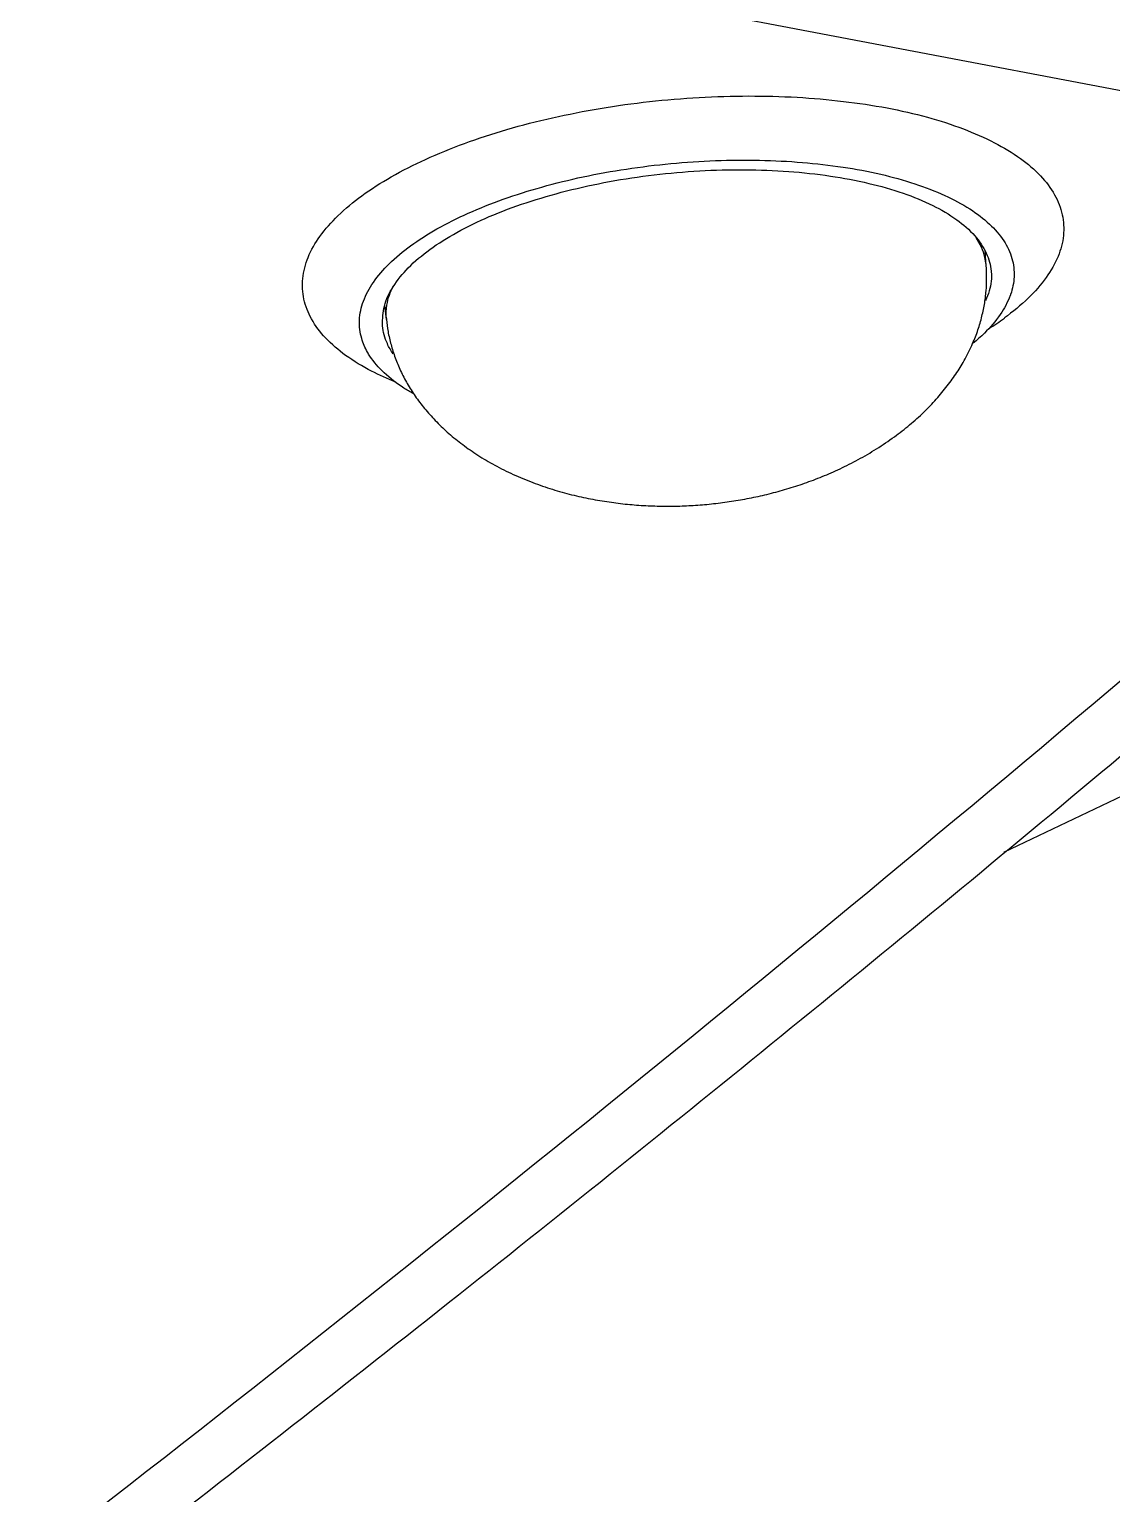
# Model space of a CAD drawing. Header units: millimetres. Extents: x -2947 to 97, y -3022 to 322.
# Drawn here: x -1474.87 to -1460.7, y -2136.18 to -2117.01 of the extents above; entities that cross this region are included whole.
import ezdxf

# ---------------------------------------------------------------- set-up
doc = ezdxf.new("R2010")
doc.units = ezdxf.units.MM
doc.layers.get('0').update_dxf_attribs({"linetype": 'CONTINUOUS'})

msp = doc.modelspace()

# ---------------------------------------------------------------- linework, layer by layer
at = {"color": 7}
for p, q in [((-1525.854, -2105.394), (-1455.179, -2118.836)), ((-1462.339, -2120.103), (-1462.352, -2119.918)), ((-1470.19, -2120.808), (-1470.211, -2120.619)), ((-1462.109, -2127.783), (-1456.375, -2125.058))]:
    msp.add_line(p, q, dxfattribs=at)
for centre, radius, start, end in [((-1464.318, -2120.268), 1.986, 4.7528, 5.1254), ((-1468.213, -2120.617), 1.986, 185.1259, 185.4985), ((-1464.359, -2117.688), 3.837, 302.4131, 306.0733)]:
    msp.add_arc(centre, radius, start, end, dxfattribs=at)
for points, start_tangent, end_tangent in [([(-1470.513, -2119.189), (-1470.128, -2118.942), (-1469.678, -2118.712), (-1469.17, -2118.504), (-1468.614, -2118.321), (-1468.017, -2118.168), (-1467.392, -2118.045), (-1466.748, -2117.955), (-1466.096, -2117.901), (-1465.448, -2117.882), (-1464.814, -2117.899), (-1464.207, -2117.952), (-1463.635, -2118.039), (-1463.108, -2118.16), (-1462.637, -2118.313), (-1462.228, -2118.494), (-1461.889, -2118.701), (-1461.626, -2118.929), (-1461.443, -2119.176), (-1461.343, -2119.437), (-1461.327, -2119.707), (-1461.397, -2119.982), (-1461.552, -2120.257), (-1461.787, -2120.528), (-1462.1, -2120.789)], (0.807753, 0.589522), (-0.807753, -0.589522)), ([(-1469.875, -2119.845), (-1469.529, -2119.623), (-1469.121, -2119.418), (-1468.66, -2119.234), (-1468.155, -2119.074), (-1467.614, -2118.941), (-1467.048, -2118.838), (-1466.467, -2118.767), (-1465.882, -2118.728), (-1465.304, -2118.723), (-1464.744, -2118.752), (-1464.212, -2118.813), (-1463.718, -2118.907), (-1463.272, -2119.032), (-1462.881, -2119.184), (-1462.553, -2119.361), (-1462.294, -2119.56), (-1462.109, -2119.777), (-1462.001, -2120.009), (-1461.973, -2120.25), (-1462.018, -2120.48)], (0.807753, 0.589522), (-0.326648, -0.945146)), ([(-1469.623, -2119.893), (-1469.267, -2119.668), (-1468.843, -2119.462), (-1468.362, -2119.28), (-1467.834, -2119.126), (-1467.271, -2119.003), (-1466.685, -2118.915), (-1466.089, -2118.862), (-1465.497, -2118.847), (-1464.923, -2118.87), (-1464.378, -2118.93), (-1463.875, -2119.026), (-1463.425, -2119.155), (-1463.038, -2119.315), (-1462.724, -2119.502), (-1462.488, -2119.713), (-1462.337, -2119.942), (-1462.274, -2120.176)], (0.807753, 0.589522), (0.089809, -0.995959)), ([(-1470.068, -2121.63), (-1470.385, -2121.485), (-1470.724, -2121.278), (-1470.987, -2121.049), (-1471.17, -2120.802), (-1471.27, -2120.542), (-1471.285, -2120.271), (-1471.215, -2119.996), (-1471.061, -2119.721), (-1470.826, -2119.451), (-1470.513, -2119.189)], (-0.926983, 0.375102), (0.807753, 0.589522)), ([(-1462.34, -2120.091), (-1462.355, -2119.996), (-1462.469, -2119.741)], (-0.087306, 0.996182), (-0.555127, 0.831766)), ([(-1470.439, -2121.235), (-1470.514, -2121.058), (-1470.543, -2120.817), (-1470.491, -2120.57), (-1470.361, -2120.323), (-1470.155, -2120.08), (-1469.875, -2119.845)], (-0.490066, 0.871685), (0.807753, 0.589522)), ([(-1470.242, -2120.891), (-1470.242, -2120.883), (-1470.217, -2120.634), (-1470.103, -2120.382), (-1469.904, -2120.133), (-1469.623, -2119.893)], (-0.089809, 0.995959), (0.807753, 0.589522)), ([(-1462.577, -2121.253), (-1462.526, -2121.147), (-1462.454, -2120.968), (-1462.4, -2120.789), (-1462.361, -2120.611), (-1462.339, -2120.434), (-1462.332, -2120.259), (-1462.339, -2120.103)], (0.452321, 0.891855), (-0.082857, 0.996561)), ([(-1462.274, -2120.176), (-1462.273, -2120.183), (-1462.298, -2120.433), (-1462.346, -2120.563)], (0.089809, -0.995959), (-0.415586, -0.909554)), ([(-1518.109, -2167), (-1500.102, -2155.319), (-1484.133, -2144.068), (-1469.169, -2132.603), (-1454.661, -2120.429)], (0.848939, 0.528491), (0.750341, 0.661051)), ([(-1470.191, -2120.795), (-1470.184, -2120.62), (-1470.099, -2120.369)], (-0.087294, 0.996183), (0.459474, 0.888191)), ([(-1462.018, -2120.48), (-1462.024, -2120.496), (-1462.154, -2120.743)], (-0.326648, -0.945146), (-0.565998, -0.824407)), ([(-1470.101, -2121.26), (-1470.178, -2121.125), (-1470.242, -2120.891)], (-0.571742, 0.820434), (-0.089809, 0.995959)), ([(-1470.19, -2120.808), (-1470.169, -2120.965), (-1470.13, -2121.138), (-1470.075, -2121.31), (-1470.004, -2121.48), (-1469.917, -2121.648), (-1469.813, -2121.812), (-1469.691, -2121.973), (-1469.551, -2122.13), (-1469.393, -2122.283), (-1469.215, -2122.429), (-1469.019, -2122.568), (-1468.802, -2122.699), (-1468.561, -2122.822), (-1468.306, -2122.931), (-1468.049, -2123.022), (-1467.796, -2123.095), (-1467.548, -2123.151), (-1467.305, -2123.194), (-1467.064, -2123.225), (-1466.825, -2123.244), (-1466.587, -2123.253), (-1466.35, -2123.251), (-1466.113, -2123.239), (-1465.877, -2123.217), (-1465.644, -2123.185), (-1465.411, -2123.143), (-1465.179, -2123.091), (-1464.948, -2123.027), (-1464.717, -2122.953), (-1464.485, -2122.865), (-1464.251, -2122.763), (-1464.014, -2122.643), (-1463.775, -2122.503), (-1463.54, -2122.344)], (0.095819, -0.995399), (0.807751, 0.589524)), ([(-1462.154, -2120.743), (-1462.361, -2120.987), (-1462.509, -2121.12)], (-0.565998, -0.824407), (-0.771246, -0.636538)), ([(-1469.841, -2121.779), (-1469.962, -2121.706), (-1470.221, -2121.507), (-1470.406, -2121.289), (-1470.439, -2121.235)], (-0.872366, 0.488854), (-0.490066, 0.871685)), ([(-1463.54, -2122.344), (-1463.34, -2122.188), (-1463.155, -2122.022), (-1462.991, -2121.852), (-1462.847, -2121.678), (-1462.721, -2121.502), (-1462.615, -2121.325), (-1462.577, -2121.253)], (0.807749, 0.589527), (0.452321, 0.891855)), ([(-1456.755, -2123.292), (-1460.968, -2126.855), (-1469.381, -2133.691), (-1478.157, -2140.463), (-1487.289, -2147.166), (-1496.772, -2153.796), (-1506.6, -2160.351), (-1516.768, -2166.826)], (-0.758958, -0.651139), (-0.848939, -0.528491))]:
    msp.add_spline(points, degree=3, dxfattribs=dict(at, start_tangent=start_tangent, end_tangent=end_tangent))

doc.saveas('drawing.dxf')
